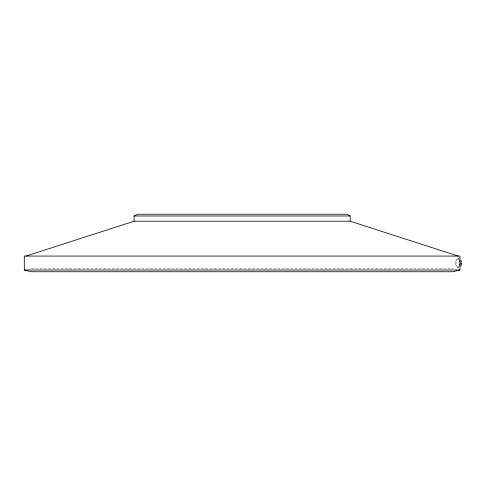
<?xml version="1.0" encoding="UTF-8"?>
<svg xmlns="http://www.w3.org/2000/svg" width="486" height="486" viewBox="0 0 486 486"><rect width="100%" height="100%" fill="white"/><g stroke="black" fill="none" stroke-linecap="round" stroke-linejoin="round"><path stroke-width="0.36" stroke-dasharray="2.43 1.82" d="M459.331 266.121L457.812 267.397C454.331 266.042 454.884 257.313 459.622 258.831M458.893 258.686L456.615 259.961L456.032 261.911L456.032 264.165L456.615 266.121L458.17 267.251L459.622 267.251M457.812 267.397L458.893 267.397M31.268 268.266L452.988 268.266M457.812 258.686L459.331 259.961"/><path stroke-width="0.73" d="M459.671 265.216L459.956 264.165M460.88 266.121L461.7 263.041L459.956 263.041M26.044 256.067L134.087 221.215L134.087 215.991L137.568 214.247L346.688 214.247L350.169 215.991L350.169 221.215L458.213 256.067M459.956 270.009L452.988 271.753L31.268 271.753L24.3 270.009L24.3 256.067L459.956 256.067L459.956 270.009L24.3 270.009M134.087 215.991L350.169 215.991M134.087 221.215L350.169 221.215M459.956 261.911L459.671 260.861M460.88 259.961L461.603 261.911"/></g></svg>
